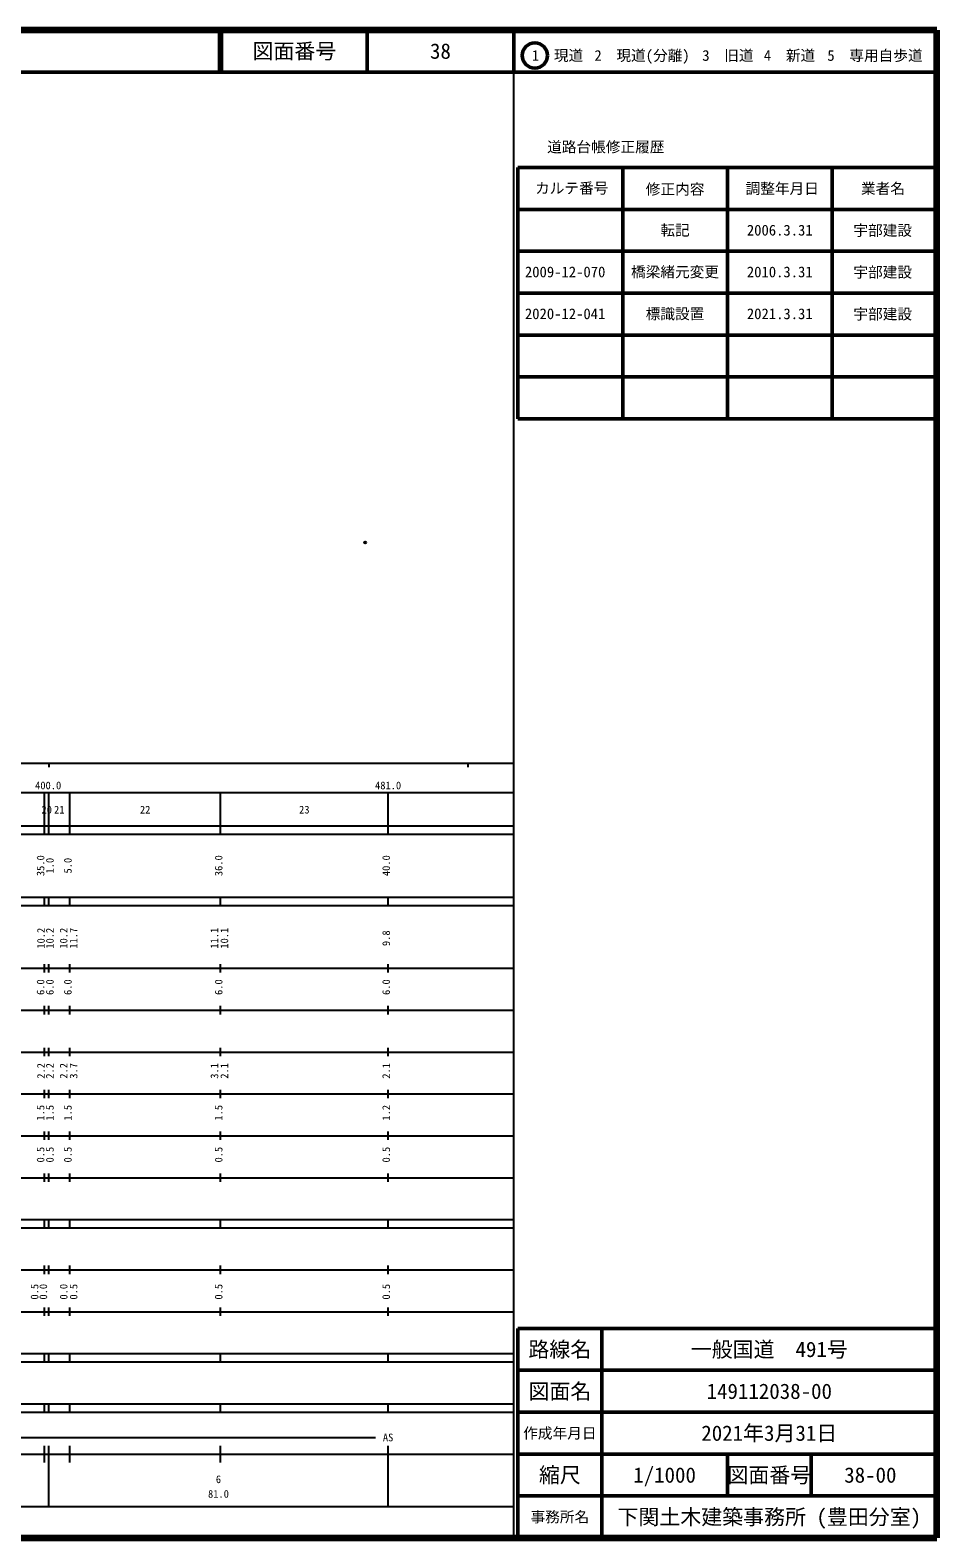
# Model space of a CAD drawing. Units: millimetres on the paper. Extents: x 40 to 680, y 20 to 380.
# Drawn here: x 463.5 to 680, y 20 to 380 of the extents above; entities that cross this region are included whole.
import ezdxf
from ezdxf.enums import TextEntityAlignment as Align

# ---------------------------------------------------------------- set-up
doc = ezdxf.new("R2010")
doc.units = ezdxf.units.MM
doc.header["$PDMODE"] = 32
doc.header["$PDSIZE"] = 0.5
doc.layers.add('M-OTRS', color=6, linetype='Continuous')
for name, color, linetype, lineweight in [('M-TTL', 2, 'Continuous', 140), ('M-TTL-BAND', 7, 'Continuous', 25), ('M-TTL-FRAM', 2, 'Continuous', 50), ('M-TTL-LINE', 7, 'Continuous', 50), ('M-TTL-TXT', 7, 'Continuous', 50)]:
    doc.layers.add(name, color=color, linetype=linetype, lineweight=lineweight)
doc.styles.add('ＭＳ ゴシック', font='')
doc.styles.get('ＭＳ ゴシック').set_extended_font_data('MS Gothic')

msp = doc.modelspace()

# ---------------------------------------------------------------- linework, layer by layer
at = {"layer": 'M-OTRS'}
msp.add_point((543.501, 257.659), dxfattribs=at)
at = {"layer": 'M-TTL'}
for p, q in [((680, 380), (40, 380)), ((680, 20), (680, 380)), ((40, 20), (680, 20))]:
    msp.add_line(p, q, dxfattribs=at)
at = {"layer": 'M-TTL-BAND'}
for p, q in [((579, 20), (579, 370)), ((40, 205), (579, 205)), ((468, 205), (468, 204)), ((568, 205), (568, 204)), ((68, 198), (579, 198)), ((467, 188), (467, 198)), ((468, 188), (468, 198)), ((473, 188), (473, 198)), ((509, 188), (509, 198)), ((549, 188), (549, 198)), ((40, 190), (579, 190)), ((40, 188), (579, 188)), ((40, 173), (579, 173)), ((467, 171), (467, 173)), ((468, 171), (468, 173)), ((473, 171), (473, 173)), ((509, 171), (509, 173)), ((549, 171), (549, 173)), ((40, 171), (579, 171)), ((40, 156), (579, 156)), ((467, 155), (467, 157)), ((468, 155), (468, 157)), ((473, 155), (473, 157)), ((509, 155), (509, 157)), ((549, 155), (549, 157)), ((46, 146), (579, 146)), ((467, 145), (467, 147)), ((468, 145), (468, 147)), ((473, 145), (473, 147)), ((509, 145), (509, 147)), ((549, 145), (549, 147)), ((467, 135), (467, 137)), ((468, 135), (468, 137)), ((473, 135), (473, 137)), ((509, 135), (509, 137)), ((549, 135), (549, 137)), ((52, 136), (579, 136)), ((46, 126), (579, 126)), ((467, 125), (467, 127)), ((468, 125), (468, 127)), ((473, 125), (473, 127)), ((509, 125), (509, 127)), ((549, 125), (549, 127)), ((52, 116), (579, 116)), ((467, 115), (467, 117)), ((468, 115), (468, 117)), ((473, 115), (473, 117)), ((509, 115), (509, 117)), ((549, 115), (549, 117)), ((46, 106), (579, 106)), ((467, 105), (467, 107)), ((468, 105), (468, 107)), ((473, 105), (473, 107)), ((509, 105), (509, 107)), ((549, 105), (549, 107)), ((40, 96), (579, 96)), ((40, 94), (579, 94)), ((467, 94), (467, 96)), ((468, 94), (468, 96)), ((473, 94), (473, 96)), ((509, 94), (509, 96)), ((549, 94), (549, 96)), ((49, 84), (579, 84)), ((467, 83), (467, 85)), ((468, 83), (468, 85)), ((473, 83), (473, 85)), ((509, 83), (509, 85)), ((549, 83), (549, 85)), ((40, 74), (579, 74)), ((467, 73), (467, 75)), ((468, 73), (468, 75)), ((473, 73), (473, 75)), ((509, 73), (509, 75)), ((549, 73), (549, 75)), ((40, 64), (579, 64)), ((40, 62), (579, 62)), ((467, 62), (467, 64)), ((468, 62), (468, 64)), ((473, 62), (473, 64)), ((509, 62), (509, 64)), ((549, 62), (549, 64)), ((40, 52), (579, 52)), ((467, 50), (467, 52)), ((468, 50), (468, 52)), ((473, 50), (473, 52)), ((509, 50), (509, 52)), ((549, 50), (549, 52)), ((40, 50), (579, 50)), ((119.5, 44), (546, 44)), ((40, 40), (579, 40)), ((467, 38), (467, 42)), ((468, 27.5), (468, 42)), ((473, 38), (473, 42)), ((509, 38), (509, 42)), ((549, 27.5), (549, 42)), ((68, 27.5), (579, 27.5))]:
    msp.add_line(p, q, dxfattribs=at)
at = {"layer": 'M-TTL-FRAM'}
for p, q in [((580, 347.197), (580, 287.197)), ((580, 347.197), (680, 347.197)), ((580, 287.197), (680, 287.197)), ((680, 70), (580, 70)), ((580, 70), (580, 20))]:
    msp.add_line(p, q, dxfattribs=at)
at = {"layer": 'M-TTL-LINE'}
for p, q in [((508.747, 380), (508.747, 370)), ((509.247, 380), (509.247, 370)), ((543.997, 380), (543.997, 370)), ((579, 380), (579, 370)), ((40, 370), (680, 370)), ((605, 347.197), (605, 287.197)), ((630, 347.197), (630, 287.197)), ((655, 347.197), (655, 287.197)), ((580, 337.197), (680, 337.197)), ((580, 327.197), (680, 327.197)), ((580, 317.197), (680, 317.197)), ((580, 307.197), (680, 307.197)), ((580, 297.197), (680, 297.197)), ((600, 70), (600, 20)), ((680, 60), (580, 60)), ((680, 50), (580, 50)), ((680, 40), (580, 40)), ((630, 40), (630, 30)), ((650, 40), (650, 30)), ((680, 30), (580, 30))]:
    msp.add_line(p, q, dxfattribs=at)
at = {"layer": 'M-TTL-TXT'}
msp.add_circle((584.031, 373.958), 3, dxfattribs=at)

# ---------------------------------------------------------------- texts
at = {"layer": 'M-TTL-BAND', "style": 'ＭＳ ゴシック'}
for s, p in [('400.0', (467.844, 198.195)), ('481.0', (549, 198.195)), ('20', (467.5, 192.405)), ('21', (470.5, 192.405)), ('22', (491, 192.405)), ('23', (529, 192.405)), ('AS', (549, 42.5)), ('6', (508.5, 32.523)), ('81.0', (508.5, 29.033))]:
    msp.add_text(s, height=1.833, dxfattribs=at).set_placement(p, align=Align.BOTTOM_CENTER)
for s, p in [('35.0', (467.486, 180.5)), ('1.0', (469.711, 180.5)), ('5.0', (474, 180.5)), ('36.0', (510, 180.5)), ('40.0', (550, 180.5)), ('10.2', (467.585, 163.174)), ('10.2', (469.709, 163.174)), ('10.2', (473, 163.174)), ('11.7', (475.37, 163.174)), ('11.1', (509, 163.174)), ('10.1', (511.37, 163.174)), ('9.8', (550, 163.174)), ('6.0', (467.486, 151.5)), ('6.0', (469.711, 151.5)), ('6.0', (474, 151.5)), ('6.0', (510, 151.5)), ('6.0', (550, 151.5)), ('2.2', (467.585, 131.5)), ('2.2', (469.709, 131.5)), ('2.2', (473, 131.5)), ('3.7', (475.37, 131.5)), ('3.1', (509, 131.5)), ('2.1', (511.37, 131.5)), ('2.1', (550, 131.5)), ('1.5', (467.486, 121.5)), ('1.5', (469.711, 121.5)), ('1.5', (474, 121.5)), ('1.5', (510, 121.5)), ('1.2', (550, 121.5)), ('0.5', (467.486, 111.5)), ('0.5', (469.711, 111.5)), ('0.5', (474, 111.5)), ('0.5', (510, 111.5)), ('0.5', (550, 111.5)), ('0.5', (466.047, 78.764)), ('0.0', (468.145, 78.764)), ('0.0', (473, 78.764)), ('0.5', (475.37, 78.764)), ('0.5', (510, 78.764)), ('0.5', (550, 78.764))]:
    msp.add_text(s, height=1.833, rotation=90, dxfattribs=at).set_placement(p, align=Align.BOTTOM_CENTER)
at = {"layer": 'M-TTL-TXT', "style": 'ＭＳ ゴシック'}
for s, height, p in [('図面番号', 3.666, (526.622, 375)), ('38', 3.666, (561.497, 375)), ('1\u3000現道', 2.566, (589.448, 373.958)), ('2\u3000現道(分離)', 2.566, (609.619, 373.958)), ('3\u3000旧道', 2.566, (630.121, 373.958)), ('4\u3000新道', 2.566, (644.824, 373.958)), ('5\u3000専用自歩道', 2.566, (665.228, 373.958)), ('道路台帳修正履歴', 2.566, (600.968, 352.113)), ('カルテ番号', 2.566, (592.839, 342.277)), ('修正内容', 2.566, (617.509, 342.023)), ('調整年月日', 2.566, (643.089, 342.197)), ('業者名', 2.566, (667.134, 342.197)), ('転記', 2.566, (617.5, 332.245)), ('2006.3.31', 2.566, (642.5, 332.245)), ('宇部建設', 2.566, (667.077, 332.189)), ('2009-12-070', 2.566, (591.262, 322.275)), ('橋梁緒元変更', 2.566, (617.5, 322.275)), ('2010.3.31', 2.566, (642.5, 322.275)), ('宇部建設', 2.566, (667.077, 322.218)), ('2020-12-041', 2.566, (591.262, 312.275)), ('標識設置', 2.566, (617.5, 312.275)), ('2021.3.31', 2.566, (642.5, 312.275)), ('宇部建設', 2.566, (667.077, 312.218)), ('路線名', 3.666, (590, 65)), ('路線名', 3.666, (590, 65)), ('一般国道\u3000491号', 3.666, (640, 65)), ('図面名', 3.666, (590, 55)), ('図面名', 3.666, (590, 55)), ('149112038-00', 3.666, (640, 55)), ('2021年3月31日', 3.666, (640, 45)), ('作成年月日', 2.566, (590, 45)), ('作成年月日', 2.566, (590, 45)), ('縮尺', 3.666, (590, 35)), ('縮尺', 3.666, (590, 35)), ('1/1000', 3.666, (615, 35)), ('図面番号', 3.666, (640, 35)), ('図面番号', 3.666, (640, 35)), ('38-00', 3.666, (664.125, 35)), ('事務所名', 2.566, (590, 25)), ('事務所名', 2.566, (590, 25)), ('下関土木建築事務所 (豊田分室)', 3.666, (640, 25))]:
    msp.add_text(s, height=height, dxfattribs=at).set_placement(p, align=Align.MIDDLE_CENTER)

doc.saveas('drawing.dxf')
